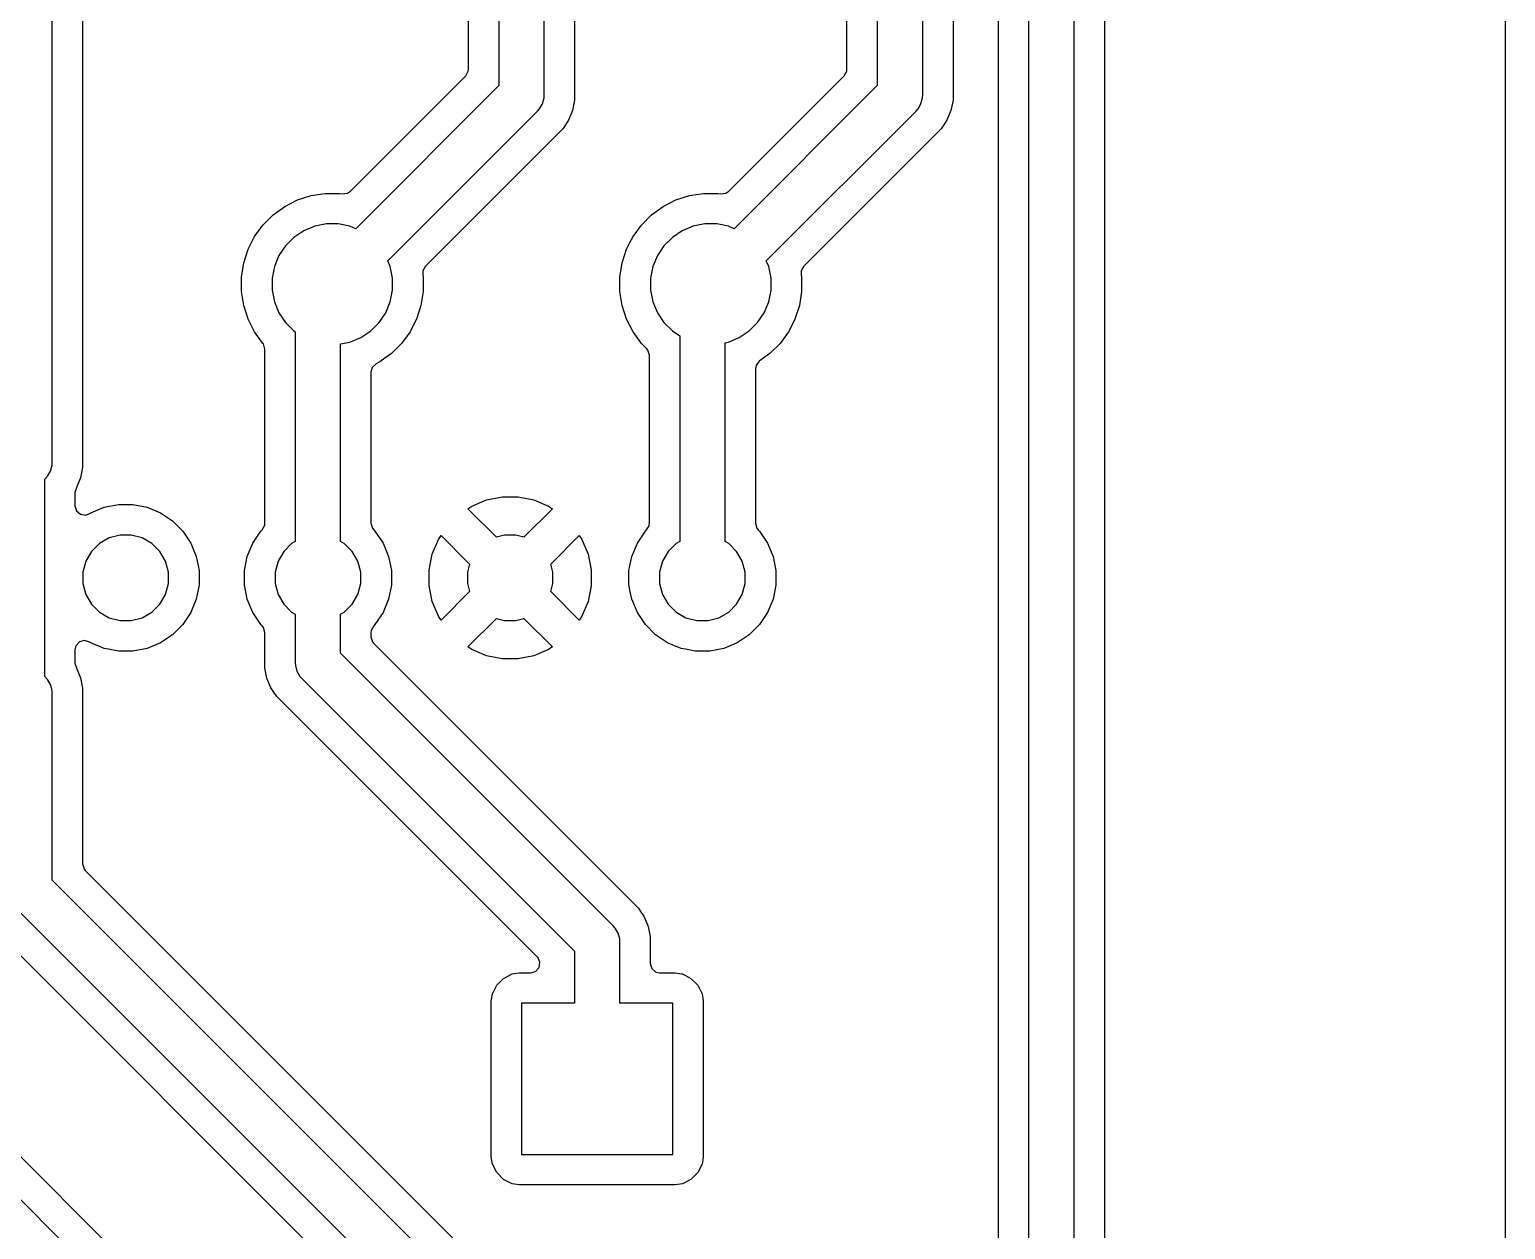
# Model space of a CAD drawing. Header units: millimetres. Extents: x 130.5 to 169.5, y -130 to -71.
# Drawn here: x 150 to 169.5, y -104.49 to -88.63 of the extents above; entities that cross this region are included whole.
import ezdxf

# ---------------------------------------------------------------- set-up
doc = ezdxf.new("R2010")
doc.units = ezdxf.units.MM
doc.layers.add('B.Cu', color=153, linetype='CONTINUOUS', true_color=0x4d7fc4)

msp = doc.modelspace()

# ---------------------------------------------------------------- linework, layer by layer
at = {"layer": 'B.Cu', "linetype": 'CONTINUOUS'}
for p, q in [((156.8, -89.5), (156.8, -77)), ((157.2005, -76.931007), (157.2005, -89.431006)), ((156.2, -77.124264), (156.2, -89.375736)), ((150.3, -94.353948), (150.3, -82.624264)), ((150.7005, -82.841518), (150.7005, -94.422941)), ((169.4995, -118.468475), (169.4995, -84.568996)), ((162.2005, -85.931007), (162.2005, -89.431006)), ((161.2, -86.124264), (161.2, -89.375736)), ((161.8, -89.5), (161.8, -86)), ((155.7995, -89.158481), (155.7995, -86.897682)), ((160.7995, -89.158481), (160.7995, -86.897682)), ((162.7995, -89.568996), (162.7995, -86.931004)), ((163.2, -87), (163.2, -112.375736)), ((163.8, -112.5), (163.8, -87.124264)), ((164.2005, -87.341519), (164.2005, -112.431006)), ((154.238746, -90.770597), (155.763181, -89.246162)), ((155.763181, -89.246162), (155.796666, -89.184839)), ((155.796666, -89.184839), (155.7995, -89.158481)), ((159.238746, -90.770597), (160.763181, -89.246162)), ((160.763181, -89.246162), (160.796666, -89.184839)), ((160.796666, -89.184839), (160.7995, -89.158481)), ((156.2, -89.375736), (154.309346, -91.26639)), ((156.797433, -89.539158), (156.8, -89.5)), ((157.2005, -89.431006), (157.2005, -89.568994)), ((161.2, -89.375736), (159.309346, -91.26639)), ((161.797433, -89.539158), (161.8, -89.5)), ((162.2005, -89.431006), (162.2005, -89.568994)), ((156.712132, -89.712132), (156.738006, -89.682628)), ((156.738006, -89.682628), (156.777164, -89.614805)), ((156.777164, -89.614805), (156.797433, -89.539158)), ((157.200501, -89.568996), (157.173582, -89.704322)), ((157.2005, -89.568994), (157.2005, -89.568996)), ((157.2005, -89.568996), (157.200501, -89.568996)), ((161.712132, -89.712132), (161.738006, -89.682628)), ((161.738006, -89.682628), (161.777164, -89.614805)), ((161.777164, -89.614805), (161.797433, -89.539158)), ((162.200501, -89.568996), (162.173582, -89.704322)), ((162.2005, -89.568994), (162.2005, -89.568996)), ((162.2005, -89.568996), (162.200501, -89.568996)), ((162.7995, -112.158481), (162.7995, -89.568996)), ((154.73361, -91.690654), (156.712132, -89.712132)), ((157.120778, -89.831807), (157.044113, -89.946545)), ((157.173579, -89.704332), (157.120778, -89.831807)), ((157.173582, -89.704322), (157.173579, -89.704332)), ((159.73361, -91.690654), (161.712132, -89.712132)), ((162.120778, -89.831807), (162.044113, -89.946545)), ((162.173579, -89.704332), (162.120778, -89.831807)), ((162.173582, -89.704322), (162.173579, -89.704332)), ((157.044112, -89.946546), (155.229403, -91.761254)), ((157.044113, -89.946545), (157.044112, -89.946546)), ((162.044112, -89.946546), (160.229403, -91.761254)), ((162.044113, -89.946545), (162.044112, -89.946546)), ((153.539164, -90.887454), (153.718882, -90.829059)), ((153.718882, -90.829059), (153.905514, -90.7995)), ((153.905514, -90.7995), (153.905519, -90.7995)), ((153.905519, -90.7995), (154.094481, -90.7995)), ((154.094481, -90.7995), (154.094486, -90.7995)), ((154.094486, -90.7995), (154.131667, -90.805389)), ((154.131667, -90.805389), (154.20096, -90.796435)), ((154.20096, -90.796435), (154.238746, -90.770597)), ((158.539164, -90.887454), (158.718882, -90.829059)), ((158.718882, -90.829059), (158.905514, -90.7995)), ((158.905514, -90.7995), (158.905519, -90.7995)), ((158.905519, -90.7995), (159.094481, -90.7995)), ((159.094481, -90.7995), (159.094486, -90.7995)), ((159.094486, -90.7995), (159.131667, -90.805389)), ((159.131667, -90.805389), (159.20096, -90.796435)), ((159.20096, -90.796435), (159.238746, -90.770597)), ((153.217927, -91.08431), (153.370801, -90.97324)), ((153.370801, -90.97324), (153.371068, -90.973104)), ((153.371068, -90.973104), (153.539164, -90.887454)), ((158.217927, -91.08431), (158.370801, -90.97324)), ((158.370801, -90.97324), (158.371068, -90.973104)), ((158.371068, -90.973104), (158.539164, -90.887454)), ((152.97324, -91.370801), (153.08431, -91.217927)), ((153.08431, -91.217927), (153.217927, -91.08431)), ((153.767772, -91.234448), (153.622883, -91.294463)), ((153.921586, -91.203852), (153.767772, -91.234448)), ((154.078414, -91.203852), (153.921586, -91.203852)), ((154.232228, -91.234448), (154.078414, -91.203852)), ((154.309346, -91.26639), (154.232228, -91.234448)), ((157.97324, -91.370801), (158.08431, -91.217927)), ((158.08431, -91.217927), (158.217927, -91.08431)), ((158.767772, -91.234448), (158.622883, -91.294463)), ((158.921586, -91.203852), (158.767772, -91.234448)), ((159.078414, -91.203852), (158.921586, -91.203852)), ((159.232228, -91.234448), (159.078414, -91.203852)), ((159.309346, -91.26639), (159.232228, -91.234448)), ((152.887455, -91.539163), (152.93271, -91.450347)), ((152.93271, -91.450347), (152.97324, -91.370801)), ((153.492485, -91.381592), (153.381592, -91.492485)), ((153.622883, -91.294463), (153.492485, -91.381592)), ((157.887455, -91.539163), (157.93271, -91.450347)), ((157.93271, -91.450347), (157.97324, -91.370801)), ((158.492485, -91.381592), (158.381592, -91.492485)), ((158.622883, -91.294463), (158.492485, -91.381592)), ((152.82906, -91.718881), (152.856154, -91.635497)), ((152.856154, -91.635497), (152.887453, -91.539168)), ((152.887453, -91.539168), (152.887455, -91.539165)), ((152.887455, -91.539165), (152.887455, -91.539163)), ((153.294463, -91.622883), (153.234448, -91.767772)), ((153.381592, -91.492485), (153.294463, -91.622883)), ((157.82906, -91.718881), (157.856154, -91.635497)), ((157.856154, -91.635497), (157.887453, -91.539168)), ((157.887453, -91.539168), (157.887455, -91.539165)), ((157.887455, -91.539165), (157.887455, -91.539163)), ((158.294463, -91.622883), (158.234448, -91.767772)), ((158.381592, -91.492485), (158.294463, -91.622883)), ((152.7995, -91.905513), (152.82906, -91.718881)), ((153.234448, -91.767772), (153.203852, -91.921586)), ((154.765552, -91.767772), (154.73361, -91.690654)), ((154.796148, -91.921586), (154.765552, -91.767772)), ((155.195918, -91.822577), (155.194611, -91.868333)), ((155.229403, -91.761254), (155.195918, -91.822577)), ((157.7995, -91.905513), (157.82906, -91.718881)), ((158.234448, -91.767772), (158.203852, -91.921586)), ((159.765552, -91.767772), (159.73361, -91.690654)), ((159.796148, -91.921586), (159.765552, -91.767772)), ((160.195918, -91.822577), (160.194611, -91.868333)), ((160.229403, -91.761254), (160.195918, -91.822577)), ((152.7995, -92.094486), (152.7995, -91.905513)), ((153.203852, -91.921586), (153.203852, -92.078414)), ((154.796148, -92.078414), (154.796148, -91.921586)), ((155.194611, -91.868333), (155.2005, -91.905513)), ((155.2005, -91.905513), (155.2005, -92.094486)), ((157.7995, -92.094486), (157.7995, -91.905513)), ((158.203852, -91.921586), (158.203852, -92.078414)), ((159.796148, -92.078414), (159.796148, -91.921586)), ((160.194611, -91.868333), (160.2005, -91.905513)), ((160.2005, -91.905513), (160.2005, -92.094486)), ((152.82906, -92.281118), (152.7995, -92.094486)), ((153.203852, -92.078414), (153.234448, -92.232228)), ((153.234448, -92.232228), (153.294463, -92.377117)), ((154.705537, -92.377117), (154.765552, -92.232228)), ((154.765552, -92.232228), (154.796148, -92.078414)), ((155.2005, -92.094486), (155.170941, -92.281118)), ((157.82906, -92.281118), (157.7995, -92.094486)), ((158.203852, -92.078414), (158.234448, -92.232228)), ((158.234448, -92.232228), (158.294463, -92.377117)), ((159.705537, -92.377117), (159.765552, -92.232228)), ((159.765552, -92.232228), (159.796148, -92.078414)), ((160.2005, -92.094486), (160.170941, -92.281118)), ((152.887453, -92.460832), (152.82906, -92.281118)), ((153.294463, -92.377117), (153.381592, -92.507515)), ((154.618408, -92.507515), (154.705537, -92.377117)), ((155.170941, -92.281118), (155.112546, -92.460836)), ((157.887453, -92.460832), (157.82906, -92.281118)), ((158.294463, -92.377117), (158.381592, -92.507515)), ((159.618408, -92.507515), (159.705537, -92.377117)), ((160.170941, -92.281118), (160.112546, -92.460836)), ((152.97324, -92.629199), (152.887453, -92.460832)), ((153.381592, -92.507515), (153.492485, -92.618408)), ((153.492485, -92.618408), (153.51, -92.630111)), ((154.377117, -92.705537), (154.507515, -92.618408)), ((154.507515, -92.618408), (154.618408, -92.507515)), ((155.08332, -92.518194), (155.02676, -92.629199)), ((155.112546, -92.460836), (155.08332, -92.518194)), ((157.97324, -92.629199), (157.887453, -92.460832)), ((158.381592, -92.507515), (158.492485, -92.618408)), ((158.492485, -92.618408), (158.59, -92.683565)), ((159.377117, -92.705537), (159.507515, -92.618408)), ((159.507515, -92.618408), (159.618408, -92.507515)), ((160.08332, -92.518194), (160.02676, -92.629199)), ((160.112546, -92.460836), (160.08332, -92.518194)), ((153.08431, -92.782073), (152.97324, -92.629199)), ((153.084315, -92.782077), (153.08431, -92.782073)), ((153.085818, -92.784147), (153.084315, -92.782077)), ((153.089815, -92.789994), (153.085818, -92.784147)), ((153.1095, -92.857033), (153.089815, -92.789994)), ((153.51, -92.630111), (153.51, -95.400656)), ((154.11, -92.789865), (154.232228, -92.765552)), ((154.11, -95.400656), (154.11, -92.789865)), ((154.232228, -92.765552), (154.377117, -92.705537)), ((154.91569, -92.782073), (154.782073, -92.91569)), ((155.02676, -92.629199), (154.91569, -92.782073)), ((158.08431, -92.782073), (157.97324, -92.629199)), ((158.153181, -92.850944), (158.08431, -92.782073)), ((158.59, -92.683565), (158.59, -95.400656)), ((159.19, -92.773951), (159.232228, -92.765552)), ((159.19, -95.400656), (159.19, -92.773951)), ((159.232228, -92.765552), (159.377117, -92.705537)), ((159.91569, -92.782073), (159.782073, -92.91569)), ((160.02676, -92.629199), (159.91569, -92.782073)), ((153.1095, -95.156642), (153.1095, -92.857033)), ((154.695771, -92.978393), (154.629204, -93.026757)), ((154.782073, -92.91569), (154.695771, -92.978393)), ((158.169815, -92.871586), (158.153181, -92.850944)), ((158.1895, -92.938625), (158.169815, -92.871586)), ((158.1895, -95.156642), (158.1895, -92.938625)), ((159.78207, -92.915692), (159.641615, -93.017739)), ((159.782073, -92.91569), (159.78207, -92.915692)), ((154.52741, -93.100714), (154.5105, -93.163226)), ((154.5105, -93.163226), (154.5105, -95.156642)), ((154.578205, -93.052742), (154.52741, -93.100714)), ((154.629199, -93.02676), (154.578205, -93.052742)), ((154.629202, -93.026758), (154.629199, -93.02676)), ((154.629204, -93.026757), (154.629202, -93.026758)), ((159.598949, -93.073069), (159.5905, -93.118057)), ((159.5905, -93.118057), (159.5905, -95.156642)), ((159.641615, -93.017739), (159.598949, -93.073069)), ((150.297433, -94.393106), (150.3, -94.353948)), ((150.2, -94.574582), (150.238006, -94.536576)), ((150.238006, -94.536576), (150.277164, -94.468753)), ((150.277164, -94.468753), (150.297433, -94.393106)), ((150.673579, -94.55828), (150.620778, -94.685754)), ((150.673582, -94.55827), (150.673579, -94.55828)), ((150.700501, -94.422943), (150.673582, -94.55827)), ((150.7005, -94.422941), (150.7005, -94.422943)), ((150.7005, -94.422943), (150.700501, -94.422943)), ((150.2, -97.185418), (150.2, -94.574582)), ((150.60052, -94.751502), (150.6005, -94.753717)), ((150.6005, -94.753717), (150.6005, -94.928147)), ((150.619208, -94.691822), (150.60052, -94.751502)), ((150.620778, -94.685754), (150.617906, -94.691126)), ((150.617906, -94.691126), (150.619208, -94.691822)), ((150.6005, -94.928147), (150.620185, -94.995186)), ((150.810298, -95.019952), (150.986912, -94.946797)), ((150.986912, -94.946797), (150.986922, -94.946794)), ((150.986922, -94.946794), (151.174412, -94.9095)), ((151.174412, -94.9095), (151.174414, -94.9095)), ((151.174414, -94.9095), (151.365586, -94.9095)), ((151.365586, -94.9095), (151.365588, -94.9095)), ((151.365588, -94.9095), (151.553079, -94.946794)), ((151.553079, -94.946794), (151.553089, -94.946797)), ((151.553089, -94.946797), (151.729701, -95.019951)), ((155.790515, -94.966958), (155.843167, -94.931778)), ((155.843167, -94.931778), (156.037893, -94.85112)), ((156.037893, -94.85112), (156.037899, -94.851118)), ((156.037899, -94.851118), (156.244612, -94.81)), ((156.244612, -94.81), (156.455388, -94.81)), ((156.455388, -94.81), (156.662102, -94.851118)), ((156.662102, -94.851118), (156.662108, -94.85112)), ((156.662108, -94.85112), (156.856832, -94.931777)), ((156.856832, -94.931777), (156.856844, -94.931784)), ((156.856844, -94.931784), (156.909487, -94.966958)), ((150.620185, -94.995186), (150.672989, -95.040941)), ((150.672989, -95.040941), (150.742147, -95.050885)), ((150.742147, -95.050885), (150.793389, -95.03125)), ((150.793389, -95.03125), (150.810296, -95.019953)), ((150.810296, -95.019953), (150.810298, -95.019952)), ((151.729701, -95.019951), (151.888661, -95.126164)), ((151.888661, -95.126164), (152.023836, -95.261339)), ((153.106666, -95.183), (153.1095, -95.156642)), ((154.5105, -95.156642), (154.530185, -95.223681)), ((155.790515, -94.966959), (155.790515, -94.966958)), ((156.167419, -95.343863), (155.790515, -94.966959)), ((156.909488, -94.966959), (156.532583, -95.343863)), ((156.909487, -94.966958), (156.909488, -94.966959)), ((158.186666, -95.183), (158.1895, -95.156642)), ((159.5905, -95.156642), (159.610185, -95.223681)), ((151.05187, -95.353389), (150.923006, -95.427789)), ((151.1956, -95.314876), (151.05187, -95.353389)), ((151.3444, -95.314876), (151.1956, -95.314876)), ((151.48813, -95.353389), (151.3444, -95.314876)), ((151.616994, -95.427789), (151.48813, -95.353389)), ((152.023836, -95.261339), (152.130049, -95.420299)), ((152.949952, -95.420299), (153.056165, -95.261339)), ((153.056165, -95.261339), (153.073181, -95.244323)), ((153.073181, -95.244323), (153.106666, -95.183)), ((154.530185, -95.223681), (154.546819, -95.244323)), ((154.546819, -95.244323), (154.563835, -95.261338)), ((154.563835, -95.261338), (154.563836, -95.261339)), ((154.563836, -95.261339), (154.670049, -95.420299)), ((155.40178, -95.373164), (155.436961, -95.320513)), ((155.436961, -95.320513), (155.813865, -95.697416)), ((156.2756, -95.314876), (156.167419, -95.343863)), ((156.4244, -95.314876), (156.2756, -95.314876)), ((156.532583, -95.343863), (156.4244, -95.314876)), ((156.886136, -95.697417), (157.263041, -95.320512)), ((157.263041, -95.320512), (157.263042, -95.320513)), ((157.263042, -95.320513), (157.298216, -95.373156)), ((158.029952, -95.420299), (158.136165, -95.261339)), ((158.136165, -95.261339), (158.153181, -95.244323)), ((158.153181, -95.244323), (158.167885, -95.217395)), ((158.167885, -95.217395), (158.184477, -95.191577)), ((158.184477, -95.191577), (158.185369, -95.185376)), ((158.185369, -95.185376), (158.186666, -95.183)), ((159.610185, -95.223681), (159.626819, -95.244323)), ((159.626819, -95.244323), (159.643835, -95.261338)), ((159.643835, -95.261338), (159.643836, -95.261339)), ((159.643836, -95.261339), (159.750049, -95.420299)), ((150.817789, -95.533006), (150.743389, -95.66187)), ((150.923006, -95.427789), (150.817789, -95.533006)), ((151.722211, -95.533006), (151.616994, -95.427789)), ((151.796611, -95.66187), (151.722211, -95.533006)), ((152.130049, -95.420299), (152.203203, -95.596911)), ((152.876798, -95.596911), (152.949952, -95.420299)), ((153.357789, -95.533006), (153.283389, -95.66187)), ((153.463006, -95.427789), (153.357789, -95.533006)), ((153.51, -95.400656), (153.463006, -95.427789)), ((154.156994, -95.427789), (154.11, -95.400656)), ((154.262211, -95.533006), (154.156994, -95.427789)), ((154.336611, -95.66187), (154.262211, -95.533006)), ((154.670049, -95.420299), (154.743203, -95.596911)), ((155.321121, -95.567892), (155.401778, -95.373167)), ((155.401778, -95.373167), (155.40178, -95.373164)), ((157.298216, -95.373156), (157.298223, -95.373168)), ((157.298223, -95.373168), (157.37888, -95.567892)), ((157.956798, -95.596911), (158.029952, -95.420299)), ((158.437789, -95.533006), (158.363389, -95.66187)), ((158.543006, -95.427789), (158.437789, -95.533006)), ((158.59, -95.400656), (158.543006, -95.427789)), ((159.236994, -95.427789), (159.19, -95.400656)), ((159.342211, -95.533006), (159.236994, -95.427789)), ((159.416611, -95.66187), (159.342211, -95.533006)), ((159.750049, -95.420299), (159.823203, -95.596911)), ((150.743389, -95.66187), (150.704876, -95.8056)), ((151.835124, -95.8056), (151.796611, -95.66187)), ((152.203203, -95.596911), (152.203206, -95.596921)), ((152.203206, -95.596921), (152.2405, -95.784411)), ((152.8395, -95.784411), (152.876795, -95.596921)), ((152.876795, -95.596921), (152.876796, -95.59692)), ((152.876796, -95.596916), (152.876798, -95.596911)), ((152.876796, -95.59692), (152.876796, -95.596916)), ((153.283389, -95.66187), (153.244876, -95.8056)), ((154.375124, -95.8056), (154.336611, -95.66187)), ((154.743203, -95.596911), (154.743206, -95.596921)), ((154.743206, -95.596921), (154.7805, -95.784411)), ((155.28, -95.774611), (155.321119, -95.567898)), ((155.321119, -95.567898), (155.321121, -95.567892)), ((155.813865, -95.697416), (155.784876, -95.8056)), ((156.915124, -95.8056), (156.886136, -95.697417)), ((157.37888, -95.567892), (157.378882, -95.567898)), ((157.378882, -95.567898), (157.42, -95.774611)), ((157.9195, -95.784411), (157.956795, -95.596921)), ((157.956795, -95.596921), (157.956796, -95.59692)), ((157.956796, -95.596916), (157.956798, -95.596911)), ((157.956796, -95.59692), (157.956796, -95.596916)), ((158.363389, -95.66187), (158.324876, -95.8056)), ((159.455124, -95.8056), (159.416611, -95.66187)), ((159.823203, -95.596911), (159.823206, -95.596921)), ((159.823206, -95.596921), (159.8605, -95.784411)), ((150.704876, -95.8056), (150.704876, -95.9544)), ((151.835124, -95.9544), (151.835124, -95.8056)), ((152.2405, -95.784411), (152.2405, -95.784414)), ((152.2405, -95.784414), (152.2405, -95.975586)), ((152.8395, -95.975588), (152.8395, -95.784411)), ((153.244876, -95.8056), (153.244876, -95.9544)), ((154.375124, -95.9544), (154.375124, -95.8056)), ((154.7805, -95.784411), (154.7805, -95.784414)), ((154.7805, -95.784414), (154.7805, -95.975586)), ((155.28, -95.985388), (155.28, -95.774611)), ((155.784876, -95.8056), (155.784876, -95.9544)), ((156.915124, -95.9544), (156.915124, -95.8056)), ((157.42, -95.774611), (157.42, -95.985388)), ((157.9195, -95.975588), (157.9195, -95.784411)), ((158.324876, -95.8056), (158.324876, -95.9544)), ((159.455124, -95.9544), (159.455124, -95.8056)), ((159.8605, -95.784411), (159.8605, -95.784414)), ((159.8605, -95.784414), (159.8605, -95.975586)), ((150.704876, -95.9544), (150.743389, -96.09813)), ((150.743389, -96.09813), (150.817789, -96.226994)), ((151.722211, -96.226994), (151.796611, -96.09813)), ((151.796611, -96.09813), (151.835124, -95.9544)), ((152.240501, -95.975588), (152.203206, -96.163078)), ((152.2405, -95.975586), (152.2405, -95.975588)), ((152.2405, -95.975588), (152.240501, -95.975588)), ((152.852733, -96.042114), (152.8395, -95.975588)), ((152.876796, -96.163084), (152.852733, -96.042114)), ((153.244876, -95.9544), (153.283389, -96.09813)), ((153.283389, -96.09813), (153.357789, -96.226994)), ((154.262211, -96.226994), (154.336611, -96.09813)), ((154.336611, -96.09813), (154.375124, -95.9544)), ((154.780501, -95.975588), (154.743206, -96.163078)), ((154.7805, -95.975586), (154.7805, -95.975588)), ((154.7805, -95.975588), (154.780501, -95.975588)), ((155.321119, -96.192101), (155.28, -95.985388)), ((155.813864, -96.062582), (155.436961, -96.439485)), ((155.784876, -95.9544), (155.813864, -96.062582)), ((156.886137, -96.062581), (156.915124, -95.9544)), ((157.263041, -96.439485), (156.886137, -96.062581)), ((157.420001, -95.985388), (157.378882, -96.192101)), ((157.42, -95.985388), (157.420001, -95.985388)), ((157.921449, -95.985388), (157.9195, -95.975588)), ((157.932733, -96.042114), (157.921449, -95.985388)), ((157.956796, -96.163084), (157.932733, -96.042114)), ((158.324876, -95.9544), (158.363389, -96.09813)), ((158.363389, -96.09813), (158.437789, -96.226994)), ((159.342211, -96.226994), (159.416611, -96.09813)), ((159.416611, -96.09813), (159.455124, -95.9544)), ((159.860501, -95.975588), (159.823206, -96.163078)), ((159.8605, -95.975586), (159.8605, -95.975588)), ((159.8605, -95.975588), (159.860501, -95.975588)), ((150.817789, -96.226994), (150.923006, -96.332211)), ((151.616994, -96.332211), (151.722211, -96.226994)), ((152.203203, -96.163088), (152.130049, -96.3397)), ((152.203206, -96.163078), (152.203203, -96.163088)), ((152.949954, -96.339704), (152.876796, -96.163084)), ((153.357789, -96.226994), (153.463006, -96.332211)), ((154.156994, -96.332211), (154.262211, -96.226994)), ((154.743203, -96.163088), (154.670049, -96.3397)), ((154.743206, -96.163078), (154.743203, -96.163088)), ((155.321121, -96.192107), (155.321119, -96.192101)), ((155.401777, -96.38683), (155.321121, -96.192107)), ((157.37888, -96.192107), (157.298222, -96.386833)), ((157.378882, -96.192101), (157.37888, -96.192107)), ((158.029954, -96.339704), (157.956796, -96.163084)), ((158.437789, -96.226994), (158.543006, -96.332211)), ((159.236994, -96.332211), (159.342211, -96.226994)), ((159.823203, -96.163088), (159.750049, -96.3397)), ((159.823206, -96.163078), (159.823203, -96.163088)), ((150.923006, -96.332211), (151.05187, -96.406611)), ((151.05187, -96.406611), (151.1956, -96.445124)), ((151.1956, -96.445124), (151.3444, -96.445124)), ((151.3444, -96.445124), (151.48813, -96.406611)), ((151.48813, -96.406611), (151.616994, -96.332211)), ((152.023836, -96.49866), (151.888661, -96.633835)), ((152.130049, -96.3397), (152.023836, -96.49866)), ((153.056163, -96.498658), (152.949954, -96.339704)), ((153.056165, -96.49866), (153.056163, -96.498658)), ((153.073179, -96.515674), (153.056165, -96.49866)), ((153.089815, -96.536318), (153.073179, -96.515674)), ((153.463006, -96.332211), (153.51, -96.359343)), ((153.51, -96.359343), (153.51, -97)), ((154.11, -96.359343), (154.156994, -96.332211)), ((154.11, -96.875736), (154.11, -96.359343)), ((154.546821, -96.515674), (154.513334, -96.576996)), ((154.563836, -96.49866), (154.546821, -96.515674)), ((154.670049, -96.3397), (154.563836, -96.49866)), ((155.436961, -96.439485), (155.401777, -96.38683)), ((155.790515, -96.793039), (156.167418, -96.416136)), ((156.167418, -96.416136), (156.2756, -96.445124)), ((156.2756, -96.445124), (156.4244, -96.445124)), ((156.4244, -96.445124), (156.532584, -96.416135)), ((156.532584, -96.416135), (156.909487, -96.793039)), ((157.298222, -96.386833), (157.263041, -96.439485)), ((158.136163, -96.498658), (158.029954, -96.339704)), ((158.271342, -96.633837), (158.136163, -96.498658)), ((158.543006, -96.332211), (158.67187, -96.406611)), ((158.67187, -96.406611), (158.8156, -96.445124)), ((158.8156, -96.445124), (158.9644, -96.445124)), ((158.9644, -96.445124), (159.10813, -96.406611)), ((159.10813, -96.406611), (159.236994, -96.332211)), ((159.643836, -96.49866), (159.508661, -96.633835)), ((159.750049, -96.3397), (159.643836, -96.49866)), ((150.726715, -96.707872), (150.659335, -96.726356)), ((150.793392, -96.72875), (150.726715, -96.707872)), ((151.888661, -96.633835), (151.729701, -96.740048)), ((153.1095, -96.603357), (153.089815, -96.536318)), ((153.1095, -97.068996), (153.1095, -96.603357)), ((154.513334, -96.576996), (154.5105, -96.603357)), ((154.5105, -96.603357), (154.5105, -96.65848)), ((154.5105, -96.65848), (154.530185, -96.725519)), ((158.430296, -96.740046), (158.271342, -96.633837)), ((159.508661, -96.633835), (159.349701, -96.740048)), ((150.612644, -96.778334), (150.6005, -96.831852)), ((150.6005, -96.831852), (150.6005, -97.006282)), ((150.659335, -96.726356), (150.612644, -96.778334)), ((150.810296, -96.740046), (150.793392, -96.72875)), ((150.810298, -96.740046), (150.810296, -96.740046)), ((150.810298, -96.740047), (150.810298, -96.740046)), ((150.811952, -96.740732), (150.810298, -96.740047)), ((150.986916, -96.813204), (150.811952, -96.740732)), ((151.044343, -96.824627), (150.986916, -96.813204)), ((151.174412, -96.8505), (151.044343, -96.824627)), ((151.365586, -96.8505), (151.174412, -96.8505)), ((151.365589, -96.8505), (151.365586, -96.8505)), ((151.553079, -96.813205), (151.365589, -96.8505)), ((151.55308, -96.813204), (151.553079, -96.813205)), ((151.553084, -96.813204), (151.55308, -96.813204)), ((151.553089, -96.813202), (151.553084, -96.813204)), ((151.729701, -96.740048), (151.553089, -96.813202)), ((157.712132, -100.477868), (154.11, -96.875736)), ((154.530185, -96.725519), (154.546819, -96.746161)), ((154.546819, -96.746161), (158.044112, -100.243453)), ((155.84317, -96.828223), (155.790515, -96.793039)), ((156.037893, -96.908879), (155.84317, -96.828223)), ((156.037899, -96.908881), (156.037893, -96.908879)), ((156.244612, -96.95), (156.037899, -96.908881)), ((156.662102, -96.908881), (156.455389, -96.95)), ((156.662108, -96.908879), (156.662102, -96.908881)), ((156.856833, -96.828222), (156.662108, -96.908879)), ((156.856836, -96.82822), (156.856833, -96.828222)), ((156.909487, -96.793039), (156.856836, -96.82822)), ((158.430299, -96.740047), (158.430296, -96.740046)), ((158.4303, -96.740048), (158.430299, -96.740047)), ((158.489425, -96.764538), (158.4303, -96.740048)), ((158.606916, -96.813204), (158.489425, -96.764538)), ((158.664343, -96.824627), (158.606916, -96.813204)), ((158.794412, -96.8505), (158.664343, -96.824627)), ((158.985586, -96.8505), (158.794412, -96.8505)), ((158.985589, -96.8505), (158.985586, -96.8505)), ((159.173079, -96.813205), (158.985589, -96.8505)), ((159.17308, -96.813204), (159.173079, -96.813205)), ((159.173084, -96.813204), (159.17308, -96.813204)), ((159.173089, -96.813202), (159.173084, -96.813204)), ((159.349701, -96.740048), (159.173089, -96.813202)), ((150.6005, -97.006282), (150.618747, -97.068421)), ((150.618747, -97.068421), (150.617905, -97.068871)), ((150.617905, -97.068871), (150.620065, -97.072911)), ((150.620065, -97.072911), (150.620185, -97.073321)), ((150.620185, -97.073321), (150.620722, -97.074139)), ((150.620722, -97.074139), (150.620777, -97.074242)), ((150.620777, -97.074242), (150.673579, -97.201719)), ((153.127611, -97.16004), (153.1095, -97.068996)), ((153.51, -97), (153.512567, -97.039158)), ((153.512567, -97.039158), (153.532836, -97.114805)), ((156.455389, -96.95), (156.244612, -96.95)), ((150.238006, -97.223424), (150.2, -97.185418)), ((150.277164, -97.291247), (150.238006, -97.223424)), ((150.297433, -97.366894), (150.277164, -97.291247)), ((150.673579, -97.201719), (150.673582, -97.201729)), ((150.673582, -97.201729), (150.7005, -97.337056)), ((153.13642, -97.204328), (153.127611, -97.16004)), ((153.189225, -97.331811), (153.13642, -97.204328)), ((153.532836, -97.114805), (153.571994, -97.182628)), ((153.571994, -97.182628), (153.597868, -97.212132)), ((153.597868, -97.212132), (157.2, -100.814264)), ((150.3, -97.406052), (150.297433, -97.366894)), ((150.3, -99.875736), (150.3, -97.406052)), ((150.7005, -97.337056), (150.7005, -99.65848)), ((153.265886, -97.446543), (153.189225, -97.331811)), ((153.265888, -97.446545), (153.265886, -97.446543)), ((156.707162, -100.887819), (153.265888, -97.446545)), ((150.7005, -99.65848), (150.720185, -99.725519)), ((150.720185, -99.725519), (150.736819, -99.746161)), ((150.736819, -99.746161), (159.434112, -108.443453)), ((159.102132, -108.677868), (150.3, -99.875736)), ((149.787868, -100.212132), (158.59, -109.014264)), ((158.044112, -100.243453), (158.044113, -100.243454)), ((158.044113, -100.243454), (158.073698, -100.287732)), ((158.073698, -100.287732), (158.10315, -100.331811)), ((158.10315, -100.331811), (158.120775, -100.358189)), ((158.120775, -100.358189), (158.120778, -100.358194)), ((158.120778, -100.358194), (158.173579, -100.485667)), ((158.153181, -109.143838), (149.455888, -100.446545)), ((157.738006, -100.507372), (157.712132, -100.477868)), ((157.777164, -100.575195), (157.738006, -100.507372)), ((157.797433, -100.650842), (157.777164, -100.575195)), ((158.173579, -100.485667), (158.173582, -100.485677)), ((158.173582, -100.485677), (158.2005, -100.621004)), ((157.8, -100.69), (157.797433, -100.650842)), ((157.8, -101.5), (157.8, -100.69)), ((158.2005, -100.621004), (158.2005, -100.9755)), ((156.713194, -100.894297), (156.707162, -100.887819)), ((156.742219, -100.957853), (156.713194, -100.894297)), ((156.732275, -101.027011), (156.742219, -100.957853)), ((157.2, -100.814264), (157.2, -101.5)), ((158.2005, -100.9755), (158.220185, -101.042539)), ((156.171955, -101.261652), (156.261653, -101.171954)), ((156.261653, -101.171954), (156.261656, -101.171952)), ((156.261656, -101.171952), (156.261658, -101.17195)), ((156.261658, -101.17195), (156.338483, -101.132805)), ((156.338483, -101.132805), (156.374699, -101.114352)), ((156.374699, -101.114352), (156.468476, -101.0995)), ((156.468476, -101.0995), (156.468481, -101.0995)), ((156.468481, -101.0995), (156.619481, -101.0995)), ((156.619481, -101.0995), (156.68652, -101.079815)), ((156.68652, -101.079815), (156.732275, -101.027011)), ((158.220185, -101.042539), (158.272989, -101.088294)), ((158.272989, -101.088294), (158.324499, -101.0995)), ((158.324499, -101.0995), (158.531518, -101.0995)), ((158.531518, -101.0995), (158.612481, -101.112323)), ((158.612481, -101.112323), (158.625304, -101.114354)), ((158.625304, -101.114354), (158.738342, -101.17195)), ((158.738342, -101.17195), (158.738343, -101.171951)), ((158.738343, -101.171951), (158.738348, -101.171954)), ((158.738348, -101.171954), (158.828046, -101.261652)), ((156.099501, -101.468482), (156.114354, -101.374696)), ((156.114354, -101.374696), (156.17195, -101.261658)), ((156.17195, -101.261658), (156.171954, -101.261654)), ((156.171954, -101.261654), (156.171955, -101.261652)), ((158.828046, -101.261652), (158.828049, -101.261657)), ((158.828049, -101.261657), (158.885648, -101.374698)), ((158.885648, -101.374698), (158.9005, -101.468475)), ((156.0995, -103.531519), (156.099501, -101.468482)), ((157.2, -101.5), (156.5, -101.5)), ((156.5, -101.5), (156.5, -103.5)), ((158.5, -101.5), (157.8, -101.5)), ((158.5, -103.5), (158.5, -101.5)), ((158.9005, -101.468475), (158.9005, -103.531517)), ((148.236819, -101.886161), (154.354112, -108.003453)), ((154.022132, -108.237868), (147.8, -102.015736)), ((156.099501, -103.531524), (156.0995, -103.531519)), ((156.114353, -103.625301), (156.099501, -103.531524)), ((156.5, -103.5), (158.5, -103.5)), ((158.9005, -103.531517), (158.889708, -103.599657)), ((156.114354, -103.625302), (156.114353, -103.625301)), ((156.114354, -103.625304), (156.114354, -103.625302)), ((156.17195, -103.738342), (156.114354, -103.625304)), ((156.261658, -103.82805), (156.17195, -103.738342)), ((158.828046, -103.738347), (158.738348, -103.828045)), ((158.828048, -103.738344), (158.828046, -103.738347)), ((158.82805, -103.738342), (158.828048, -103.738344)), ((158.885646, -103.625304), (158.82805, -103.738342)), ((158.889708, -103.599657), (158.885646, -103.625304)), ((156.374696, -103.885646), (156.261658, -103.82805)), ((156.468482, -103.900499), (156.374696, -103.885646)), ((158.531519, -103.9005), (156.468482, -103.900499)), ((158.531525, -103.900499), (158.531519, -103.9005)), ((158.625302, -103.885647), (158.531525, -103.900499)), ((158.625306, -103.885645), (158.625302, -103.885647)), ((158.738342, -103.82805), (158.625306, -103.885645)), ((158.738346, -103.828046), (158.738342, -103.82805)), ((158.738348, -103.828045), (158.738346, -103.828046))]:
    msp.add_line(p, q, dxfattribs=at)

doc.saveas('drawing.dxf')
